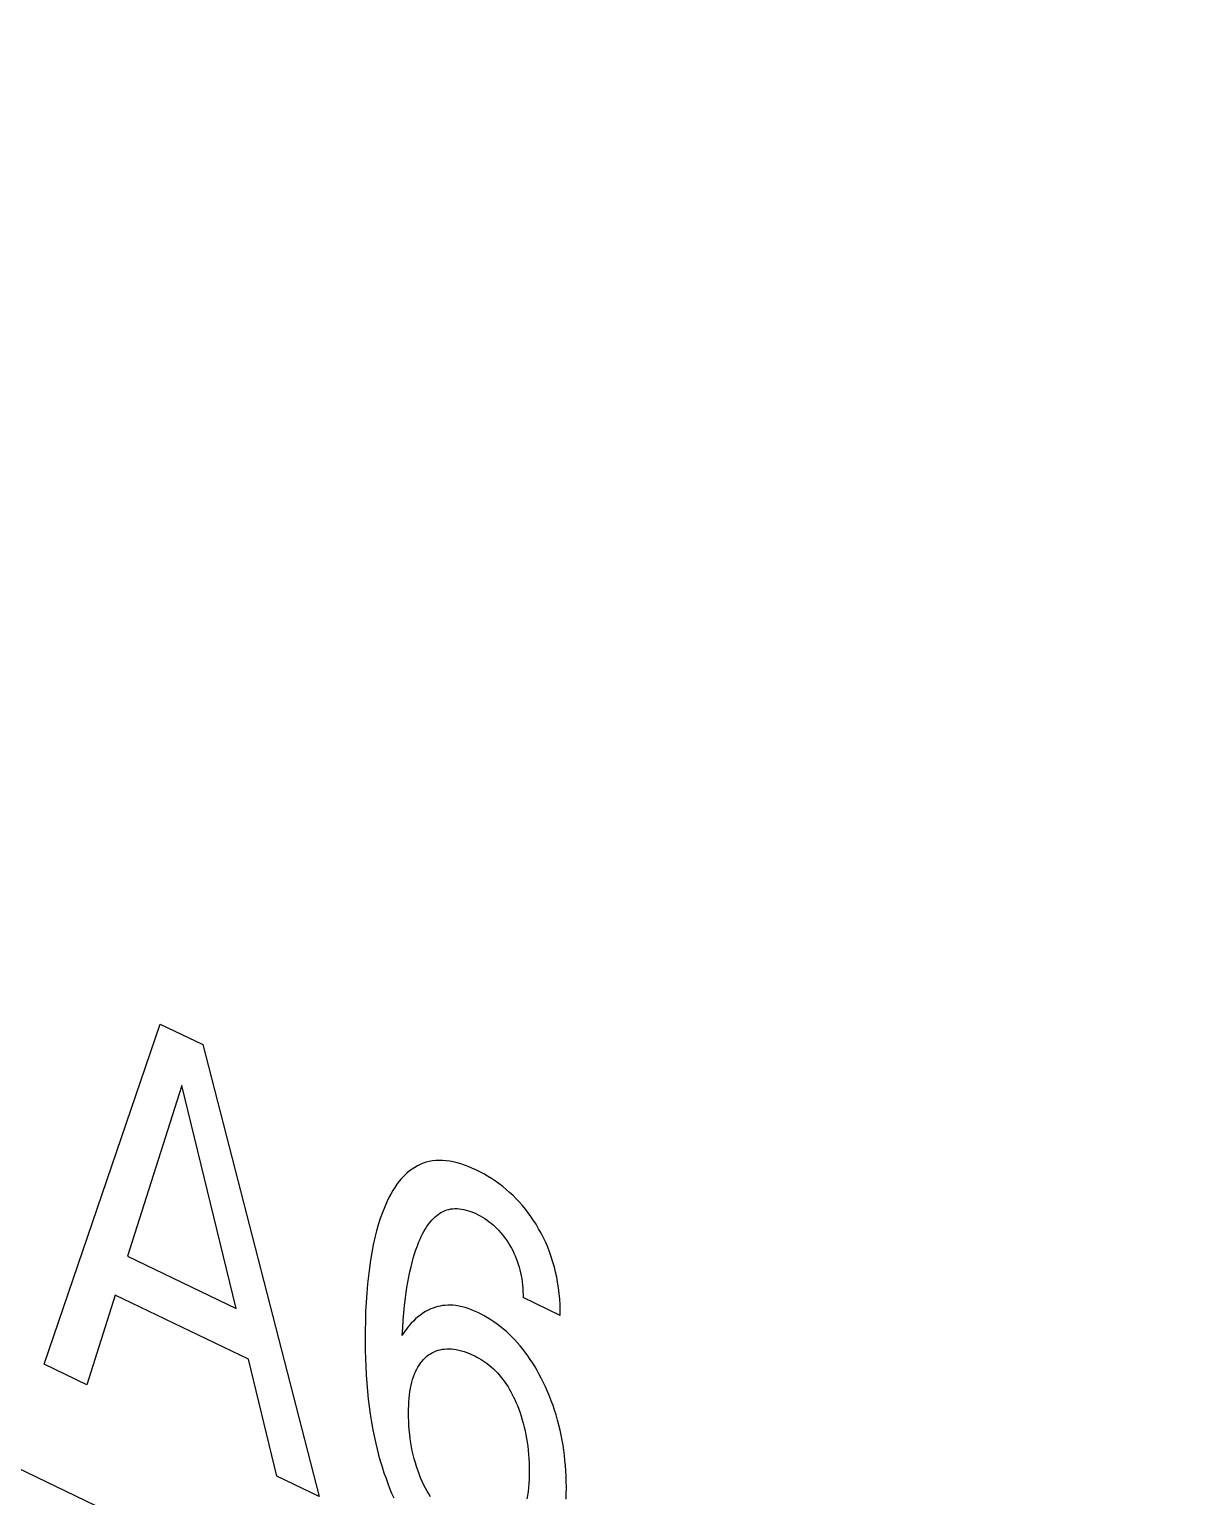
# Model space of a CAD drawing. Extents: x 0 to 420, y 0 to 297.
# Drawn here: x 200.33 to 204.38, y 119.11 to 124.26 of the extents above; entities that cross this region are included whole.
import ezdxf

# ---------------------------------------------------------------- set-up
doc = ezdxf.new("R2010")
doc.units = 0
doc.header["$LTSCALE"] = 23.1
doc.layers.add('40000_ISO', color=7, linetype='CONTINUOUS')

msp = doc.modelspace()

# ---------------------------------------------------------------- linework, layer by layer
at = {"layer": '40000_ISO', "color": 7, "linetype": 'CONTINUOUS'}
for p, q in [((151.239, 142.7894), (204.6505, 117.1157)), ((200.3802, 119.5766), (200.7876, 120.7688)), ((200.7876, 120.7688), (200.9368, 120.6971)), ((200.9368, 120.6971), (201.3443, 119.1132)), ((200.8629, 120.5536), (200.6729, 119.9553)), ((201.0536, 119.7723), (200.8629, 120.5536)), ((201.6515, 120.2463), (201.642, 120.2374)), ((201.6614, 120.2545), (201.6515, 120.2463)), ((201.6701, 120.2609), (201.6614, 120.2545)), ((201.6793, 120.2667), (201.6701, 120.2609)), ((201.6888, 120.272), (201.6793, 120.2667)), ((201.6987, 120.2767), (201.6888, 120.272)), ((201.7089, 120.2808), (201.6987, 120.2767)), ((201.7194, 120.2843), (201.7089, 120.2808)), ((201.7303, 120.287), (201.7194, 120.2843)), ((201.7415, 120.2891), (201.7303, 120.287)), ((201.753, 120.2904), (201.7415, 120.2891)), ((201.7648, 120.291), (201.753, 120.2904)), ((201.7769, 120.2908), (201.7648, 120.291)), ((201.7892, 120.2898), (201.7769, 120.2908)), ((201.8017, 120.2881), (201.7892, 120.2898)), ((201.8145, 120.2857), (201.8017, 120.2881)), ((201.8274, 120.2826), (201.8145, 120.2857)), ((201.8404, 120.2788), (201.8274, 120.2826)), ((201.8535, 120.2745), (201.8404, 120.2788)), ((201.8667, 120.2695), (201.8535, 120.2745)), ((201.8799, 120.2641), (201.8667, 120.2695)), ((201.8931, 120.2581), (201.8799, 120.2641)), ((201.9071, 120.2512), (201.8931, 120.2581)), ((201.921, 120.2438), (201.9071, 120.2512)), ((201.6092, 120.1964), (201.602, 120.185)), ((201.6167, 120.2074), (201.6092, 120.1964)), ((201.6247, 120.218), (201.6167, 120.2074)), ((201.6331, 120.228), (201.6247, 120.218)), ((201.642, 120.2374), (201.6331, 120.228)), ((201.9348, 120.2359), (201.921, 120.2438)), ((201.9485, 120.2273), (201.9348, 120.2359)), ((201.9622, 120.2182), (201.9485, 120.2273)), ((201.9757, 120.2085), (201.9622, 120.2182)), ((201.9879, 120.1991), (201.9757, 120.2085)), ((202, 120.1892), (201.9879, 120.1991)), ((201.5828, 120.1485), (201.574, 120.1286)), ((201.5889, 120.161), (201.5828, 120.1485)), ((201.5953, 120.1732), (201.5889, 120.161)), ((201.602, 120.185), (201.5953, 120.1732)), ((202.0119, 120.1788), (202, 120.1892)), ((202.0236, 120.1679), (202.0119, 120.1788)), ((202.035, 120.1566), (202.0236, 120.1679)), ((202.0461, 120.1448), (202.035, 120.1566)), ((202.0567, 120.1327), (202.0461, 120.1448)), ((201.5659, 120.1082), (201.5584, 120.0871)), ((201.574, 120.1286), (201.5659, 120.1082)), ((201.7461, 120.0887), (201.7511, 120.0934)), ((201.7511, 120.0934), (201.7563, 120.0977)), ((201.7563, 120.0977), (201.7617, 120.1019)), ((201.7617, 120.1019), (201.7673, 120.1057)), ((201.7673, 120.1057), (201.7731, 120.1092)), ((201.7731, 120.1092), (201.7792, 120.1123)), ((201.7792, 120.1123), (201.7854, 120.1151)), ((201.7854, 120.1151), (201.7918, 120.1174)), ((201.7918, 120.1174), (201.7985, 120.1193)), ((201.7985, 120.1193), (201.8054, 120.1208)), ((201.8054, 120.1208), (201.8125, 120.1217)), ((201.8125, 120.1217), (201.82, 120.1222)), ((201.82, 120.1222), (201.8276, 120.1221)), ((201.8276, 120.1221), (201.8354, 120.1215)), ((201.8354, 120.1215), (201.8434, 120.1205)), ((201.8434, 120.1205), (201.8515, 120.1189)), ((201.8515, 120.1189), (201.8597, 120.1169)), ((201.8597, 120.1169), (201.868, 120.1145)), ((201.868, 120.1145), (201.8764, 120.1116)), ((201.8764, 120.1116), (201.8847, 120.1083)), ((201.8847, 120.1083), (201.8931, 120.1046)), ((201.8931, 120.1046), (201.9011, 120.1007)), ((201.9011, 120.1007), (201.909, 120.0965)), ((201.909, 120.0965), (201.9169, 120.0919)), ((201.9169, 120.0919), (201.9247, 120.087)), ((202.067, 120.1202), (202.0567, 120.1327)), ((202.0769, 120.1074), (202.067, 120.1202)), ((202.0864, 120.0942), (202.0769, 120.1074)), ((202.0955, 120.0808), (202.0864, 120.0942)), ((201.5454, 120.0436), (201.5398, 120.0212)), ((201.5516, 120.0656), (201.5454, 120.0436)), ((201.5584, 120.0871), (201.5516, 120.0656)), ((201.7068, 120.0334), (201.7115, 120.0422)), ((201.7115, 120.0422), (201.7165, 120.0508)), ((201.7165, 120.0508), (201.7217, 120.0591)), ((201.7217, 120.0591), (201.7273, 120.067)), ((201.7273, 120.067), (201.7332, 120.0746)), ((201.7332, 120.0746), (201.7395, 120.0819)), ((201.7395, 120.0819), (201.7461, 120.0887)), ((201.9247, 120.087), (201.9325, 120.0816)), ((201.9325, 120.0816), (201.9402, 120.076)), ((201.9402, 120.076), (201.9472, 120.0705)), ((201.9472, 120.0705), (201.954, 120.0647)), ((201.954, 120.0647), (201.9608, 120.0586)), ((201.9608, 120.0586), (201.9674, 120.0523)), ((201.9674, 120.0523), (201.9738, 120.0457)), ((201.9738, 120.0457), (201.9801, 120.0388)), ((202.1042, 120.0671), (202.0955, 120.0808)), ((202.1135, 120.0514), (202.1042, 120.0671)), ((202.1223, 120.0355), (202.1135, 120.0514)), ((201.534, 119.9951), (201.5289, 119.9685)), ((201.5398, 120.0212), (201.534, 119.9951)), ((201.6834, 119.9775), (201.6885, 119.9917)), ((201.6885, 119.9917), (201.694, 120.0056)), ((201.694, 120.0056), (201.698, 120.015)), ((201.698, 120.015), (201.7023, 120.0243)), ((201.7023, 120.0243), (201.7068, 120.0334)), ((201.9801, 120.0388), (201.9861, 120.0317)), ((201.9861, 120.0317), (201.9919, 120.0243)), ((201.9919, 120.0243), (201.9975, 120.0167)), ((201.9975, 120.0167), (202.0028, 120.009)), ((202.0028, 120.009), (202.0079, 120.0011)), ((202.0079, 120.0011), (202.0128, 119.993)), ((202.0128, 119.993), (202.0178, 119.984)), ((202.1305, 120.0194), (202.1223, 120.0355)), ((202.1381, 120.0032), (202.1305, 120.0194)), ((202.1451, 119.9869), (202.1381, 120.0032)), ((200.6729, 119.9553), (201.0536, 119.7723)), ((201.5243, 119.9415), (201.5204, 119.9142)), ((201.5289, 119.9685), (201.5243, 119.9415)), ((201.6701, 119.9333), (201.6742, 119.9483)), ((201.6742, 119.9483), (201.6786, 119.963)), ((201.6786, 119.963), (201.6834, 119.9775)), ((202.0178, 119.984), (202.0226, 119.9749)), ((202.0226, 119.9749), (202.0271, 119.9657)), ((202.0271, 119.9657), (202.0312, 119.9565)), ((202.0312, 119.9565), (202.0351, 119.9472)), ((202.0351, 119.9472), (202.0386, 119.9379)), ((202.0386, 119.9379), (202.042, 119.9276)), ((202.1515, 119.9706), (202.1451, 119.9869)), ((202.1579, 119.9527), (202.1515, 119.9706)), ((202.1636, 119.9349), (202.1579, 119.9527)), ((201.5169, 119.8865), (201.514, 119.8585)), ((201.5204, 119.9142), (201.5169, 119.8865)), ((201.6585, 119.8825), (201.6622, 119.9005)), ((201.6622, 119.9005), (201.6662, 119.9181)), ((201.6662, 119.9181), (201.6701, 119.9333)), ((202.042, 119.9276), (202.0451, 119.9174)), ((202.0451, 119.9174), (202.0479, 119.9072)), ((202.0479, 119.9072), (202.0502, 119.8971)), ((202.0502, 119.8971), (202.0523, 119.887)), ((202.0523, 119.887), (202.054, 119.877)), ((202.1686, 119.9171), (202.1636, 119.9349)), ((202.1729, 119.8993), (202.1686, 119.9171)), ((202.1767, 119.8817), (202.1729, 119.8993)), ((201.514, 119.8585), (201.5112, 119.8262)), ((201.6493, 119.8275), (201.652, 119.8461)), ((201.652, 119.8461), (201.6551, 119.8644)), ((201.6551, 119.8644), (201.6585, 119.8825)), ((202.054, 119.877), (202.0557, 119.8655)), ((202.0557, 119.8655), (202.057, 119.8542)), ((202.057, 119.8542), (202.058, 119.843)), ((202.058, 119.843), (202.0586, 119.8319)), ((202.1799, 119.8641), (202.1767, 119.8817)), ((202.183, 119.8441), (202.1799, 119.8641)), ((202.1854, 119.8243), (202.183, 119.8441)), ((200.6293, 119.8189), (200.5308, 119.5042)), ((201.0966, 119.5943), (200.6293, 119.8189)), ((201.509, 119.7936), (201.5073, 119.7607)), ((201.5112, 119.8262), (201.509, 119.7936)), ((201.6438, 119.783), (201.6468, 119.8088)), ((201.6468, 119.8088), (201.6493, 119.8275)), ((201.7947, 119.7835), (201.7857, 119.783)), ((201.8039, 119.7836), (201.7947, 119.7835)), ((201.8133, 119.7831), (201.8039, 119.7836)), ((201.8237, 119.7819), (201.8133, 119.7831)), ((202.0586, 119.8319), (202.059, 119.821)), ((202.059, 119.821), (202.0592, 119.8103)), ((202.1894, 119.7478), (202.0592, 119.8103)), ((202.1872, 119.8047), (202.1854, 119.8243)), ((202.1884, 119.7854), (202.1872, 119.8047)), ((202.1891, 119.7664), (202.1884, 119.7854)), ((201.5073, 119.7607), (201.5062, 119.7275)), ((201.639, 119.7306), (201.6412, 119.7569)), ((201.6412, 119.7569), (201.6438, 119.783)), ((201.6825, 119.7355), (201.6747, 119.7281)), ((201.6905, 119.7425), (201.6825, 119.7355)), ((201.6989, 119.7491), (201.6905, 119.7425)), ((201.7075, 119.7552), (201.6989, 119.7491)), ((201.7166, 119.7609), (201.7075, 119.7552)), ((201.7259, 119.766), (201.7166, 119.7609)), ((201.7357, 119.7705), (201.7259, 119.766)), ((201.7435, 119.7736), (201.7357, 119.7705)), ((201.7515, 119.7764), (201.7435, 119.7736)), ((201.7598, 119.7787), (201.7515, 119.7764)), ((201.7682, 119.7806), (201.7598, 119.7787)), ((201.7769, 119.782), (201.7682, 119.7806)), ((201.7857, 119.783), (201.7769, 119.782)), ((201.8343, 119.7801), (201.8237, 119.7819)), ((201.8451, 119.7778), (201.8343, 119.7801)), ((201.856, 119.7749), (201.8451, 119.7778)), ((201.8669, 119.7714), (201.856, 119.7749)), ((201.878, 119.7674), (201.8669, 119.7714)), ((201.8891, 119.7629), (201.878, 119.7674)), ((201.9002, 119.7579), (201.8891, 119.7629)), ((201.9116, 119.7523), (201.9002, 119.7579)), ((201.9231, 119.7462), (201.9116, 119.7523)), ((201.9344, 119.7397), (201.9231, 119.7462)), ((201.9458, 119.7326), (201.9344, 119.7397)), ((201.957, 119.7251), (201.9458, 119.7326)), ((202.1894, 119.7478), (202.1891, 119.7664)), ((201.5056, 119.6941), (201.5054, 119.6604)), ((201.5062, 119.7275), (201.5056, 119.6941)), ((201.6356, 119.6775), (201.6371, 119.7041)), ((201.64, 119.685), (201.6356, 119.6775)), ((201.6371, 119.7041), (201.639, 119.7306)), ((201.6447, 119.6923), (201.64, 119.685)), ((201.6499, 119.6995), (201.6447, 119.6923)), ((201.6553, 119.7065), (201.6499, 119.6995)), ((201.6612, 119.7136), (201.6553, 119.7065)), ((201.6672, 119.7203), (201.6612, 119.7136)), ((201.6747, 119.7281), (201.6672, 119.7203)), ((201.9682, 119.7171), (201.957, 119.7251)), ((201.9792, 119.7087), (201.9682, 119.7171)), ((201.9901, 119.6998), (201.9792, 119.7087)), ((202.0004, 119.6909), (201.9901, 119.6998)), ((202.0105, 119.6815), (202.0004, 119.6909)), ((202.0204, 119.6718), (202.0105, 119.6815)), ((201.5054, 119.6604), (201.5057, 119.6251)), ((201.7686, 119.6275), (201.776, 119.6289)), ((201.776, 119.6289), (201.7837, 119.6299)), ((201.7837, 119.6299), (201.7915, 119.6303)), ((201.7915, 119.6303), (201.7995, 119.6304)), ((201.7995, 119.6304), (201.8077, 119.63)), ((201.8077, 119.63), (201.816, 119.6291)), ((201.816, 119.6291), (201.8244, 119.6279)), ((202.0301, 119.6618), (202.0204, 119.6718)), ((202.0396, 119.6514), (202.0301, 119.6618)), ((202.0489, 119.6407), (202.0396, 119.6514)), ((202.0579, 119.6297), (202.0489, 119.6407)), ((202.0666, 119.6185), (202.0579, 119.6297)), ((201.1965, 119.1842), (201.0966, 119.5943)), ((201.5057, 119.6251), (201.5064, 119.5967)), ((201.5064, 119.5967), (201.5075, 119.5681)), ((201.6948, 119.5738), (201.6996, 119.5807)), ((201.6996, 119.5807), (201.7048, 119.5872)), ((201.7048, 119.5872), (201.7102, 119.5933)), ((201.7102, 119.5933), (201.716, 119.5991)), ((201.716, 119.5991), (201.7221, 119.6044)), ((201.7221, 119.6044), (201.728, 119.609)), ((201.728, 119.609), (201.7341, 119.6131)), ((201.7341, 119.6131), (201.7405, 119.6169)), ((201.7405, 119.6169), (201.7471, 119.6202)), ((201.7471, 119.6202), (201.754, 119.6231)), ((201.754, 119.6231), (201.7612, 119.6255)), ((201.7612, 119.6255), (201.7686, 119.6275)), ((201.8244, 119.6279), (201.8335, 119.626)), ((201.8335, 119.626), (201.8427, 119.6237)), ((201.8427, 119.6237), (201.852, 119.621)), ((201.852, 119.621), (201.8613, 119.6178)), ((201.8613, 119.6178), (201.8707, 119.6141)), ((201.8707, 119.6141), (201.8802, 119.6101)), ((201.8802, 119.6101), (201.8896, 119.6056)), ((201.8896, 119.6056), (201.897, 119.6018)), ((201.897, 119.6018), (201.9043, 119.5978)), ((201.9043, 119.5978), (201.9116, 119.5935)), ((201.9116, 119.5935), (201.9189, 119.5889)), ((201.9189, 119.5889), (201.9261, 119.5841)), ((201.9261, 119.5841), (201.9333, 119.5789)), ((201.9333, 119.5789), (201.9403, 119.5734)), ((202.0756, 119.6061), (202.0666, 119.6185)), ((202.0843, 119.5934), (202.0756, 119.6061)), ((202.0927, 119.5806), (202.0843, 119.5934)), ((202.1007, 119.5675), (202.0927, 119.5806)), ((200.5308, 119.5042), (200.3802, 119.5766)), ((201.5075, 119.5681), (201.509, 119.5393)), ((201.509, 119.5393), (201.511, 119.5103)), ((201.6718, 119.523), (201.6748, 119.5325)), ((201.6748, 119.5325), (201.6783, 119.5417)), ((201.6783, 119.5417), (201.682, 119.5506)), ((201.682, 119.5506), (201.6862, 119.5591)), ((201.6862, 119.5591), (201.6903, 119.5666)), ((201.6903, 119.5666), (201.6948, 119.5738)), ((201.9403, 119.5734), (201.9472, 119.5676)), ((201.9472, 119.5676), (201.9547, 119.5609)), ((201.9547, 119.5609), (201.962, 119.5537)), ((201.962, 119.5537), (201.9691, 119.5463)), ((201.9691, 119.5463), (201.9761, 119.5385)), ((201.9761, 119.5385), (201.9827, 119.5305)), ((201.9827, 119.5305), (201.9892, 119.5222)), ((202.1084, 119.5543), (202.1007, 119.5675)), ((202.1158, 119.5409), (202.1084, 119.5543)), ((202.1228, 119.5274), (202.1158, 119.5409)), ((202.1296, 119.5139), (202.1228, 119.5274)), ((201.511, 119.5103), (201.5135, 119.4811)), ((201.5135, 119.4811), (201.5163, 119.4546)), ((201.6609, 119.4692), (201.6626, 119.4813)), ((201.6626, 119.4813), (201.6646, 119.4931)), ((201.6646, 119.4931), (201.6667, 119.5033)), ((201.6667, 119.5033), (201.6691, 119.5133)), ((201.6691, 119.5133), (201.6718, 119.523)), ((201.9892, 119.5222), (201.9953, 119.5137)), ((201.9953, 119.5137), (202.001, 119.5053)), ((202.001, 119.5053), (202.0064, 119.4968)), ((202.0064, 119.4968), (202.0116, 119.4882)), ((202.0116, 119.4882), (202.0165, 119.4795)), ((202.0165, 119.4795), (202.0212, 119.4706)), ((202.1373, 119.4975), (202.1296, 119.5139)), ((202.1445, 119.4812), (202.1373, 119.4975)), ((202.1514, 119.4647), (202.1445, 119.4812)), ((201.5163, 119.4546), (201.5195, 119.4279)), ((201.5195, 119.4279), (201.5232, 119.401)), ((201.6575, 119.4192), (201.658, 119.432)), ((201.658, 119.432), (201.6586, 119.4446)), ((201.6586, 119.4446), (201.6596, 119.457)), ((201.6596, 119.457), (201.6609, 119.4692)), ((202.0212, 119.4706), (202.0256, 119.4617)), ((202.0256, 119.4617), (202.0298, 119.4528)), ((202.0298, 119.4528), (202.0339, 119.4438)), ((202.0339, 119.4438), (202.0391, 119.4315)), ((202.0391, 119.4315), (202.0439, 119.4192)), ((202.1578, 119.4483), (202.1514, 119.4647)), ((202.1638, 119.4318), (202.1578, 119.4483)), ((202.1694, 119.4153), (202.1638, 119.4318)), ((201.5232, 119.401), (201.5275, 119.374)), ((201.5275, 119.374), (201.5324, 119.3468)), ((201.6574, 119.4064), (201.6575, 119.4192)), ((201.6575, 119.3915), (201.6574, 119.4064)), ((201.658, 119.3766), (201.6575, 119.3915)), ((201.6588, 119.3615), (201.658, 119.3766)), ((202.0439, 119.4192), (202.0483, 119.4068)), ((202.0483, 119.4068), (202.0524, 119.3945)), ((202.0524, 119.3945), (202.0562, 119.3822)), ((202.0562, 119.3822), (202.0597, 119.3699)), ((202.1745, 119.3989), (202.1694, 119.4153)), ((202.1797, 119.381), (202.1745, 119.3989)), ((202.1844, 119.3631), (202.1797, 119.381)), ((201.5324, 119.3468), (201.5379, 119.3195)), ((201.6599, 119.3462), (201.6588, 119.3615)), ((201.6615, 119.3308), (201.6599, 119.3462)), ((201.6634, 119.3153), (201.6615, 119.3308)), ((202.0597, 119.3699), (202.0631, 119.3564)), ((202.0631, 119.3564), (202.0662, 119.3429)), ((202.0662, 119.3429), (202.0689, 119.3295)), ((202.0689, 119.3295), (202.0713, 119.3161)), ((202.1887, 119.3453), (202.1844, 119.3631)), ((202.1925, 119.3276), (202.1887, 119.3453)), ((202.1959, 119.31), (202.1925, 119.3276)), ((201.5379, 119.3195), (201.5424, 119.2991)), ((201.5424, 119.2991), (201.5474, 119.2787)), ((201.5474, 119.2787), (201.5527, 119.2582)), ((201.6655, 119.3014), (201.6634, 119.3153)), ((201.6679, 119.2874), (201.6655, 119.3014)), ((201.6707, 119.2734), (201.6679, 119.2874)), ((201.6739, 119.2593), (201.6707, 119.2734)), ((202.0713, 119.3161), (202.0734, 119.3029)), ((202.0734, 119.3029), (202.0752, 119.2897)), ((202.0752, 119.2897), (202.0768, 119.275)), ((202.0768, 119.275), (202.0781, 119.2603)), ((202.1989, 119.2925), (202.1959, 119.31)), ((202.2015, 119.2751), (202.1989, 119.2925)), ((202.2039, 119.257), (202.2015, 119.2751)), ((201.5527, 119.2582), (201.5585, 119.2376)), ((201.5585, 119.2376), (201.5647, 119.217)), ((201.6775, 119.2451), (201.6739, 119.2593)), ((201.6815, 119.2308), (201.6775, 119.2451)), ((201.6855, 119.2178), (201.6815, 119.2308)), ((201.6899, 119.2049), (201.6855, 119.2178)), ((202.0781, 119.2603), (202.0791, 119.2458)), ((202.0791, 119.2458), (202.0798, 119.2314)), ((202.0798, 119.2314), (202.0802, 119.2172)), ((202.2058, 119.239), (202.2039, 119.257)), ((202.2074, 119.2211), (202.2058, 119.239)), ((202.2087, 119.2034), (202.2074, 119.2211)), ((201.3443, 119.1132), (201.1965, 119.1842)), ((201.5647, 119.217), (201.5714, 119.1964)), ((201.5714, 119.1964), (201.5786, 119.1757)), ((201.5786, 119.1757), (201.5848, 119.1588)), ((201.6948, 119.1919), (201.6899, 119.2049)), ((201.7, 119.1789), (201.6948, 119.1919)), ((201.7056, 119.1659), (201.7, 119.1789)), ((201.7116, 119.1531), (201.7056, 119.1659)), ((202.0797, 119.1735), (202.0789, 119.159)), ((202.0802, 119.1882), (202.0797, 119.1735)), ((202.0802, 119.2172), (202.0803, 119.2031)), ((202.0803, 119.2031), (202.0802, 119.1882)), ((202.2096, 119.1858), (202.2087, 119.2034)), ((202.2102, 119.1684), (202.2096, 119.1858)), ((202.2105, 119.1425), (202.2102, 119.1684)), ((201.5848, 119.1588), (201.5914, 119.142)), ((201.5914, 119.142), (201.5984, 119.1252)), ((201.5984, 119.1252), (201.6058, 119.1085)), ((201.7168, 119.1426), (201.7116, 119.1531)), ((201.7223, 119.1322), (201.7168, 119.1426)), ((201.7281, 119.1218), (201.7223, 119.1322)), ((201.7342, 119.1117), (201.7281, 119.1218)), ((202.0743, 119.1168), (202.0722, 119.1048)), ((202.0762, 119.1306), (202.0743, 119.1168)), ((202.0778, 119.1447), (202.0762, 119.1306)), ((202.0789, 119.159), (202.0778, 119.1447)), ((202.2097, 119.1032), (202.2103, 119.1227)), ((202.2103, 119.1227), (202.2105, 119.1425))]:
    msp.add_line(p, q, dxfattribs=at)

doc.saveas('drawing.dxf')
